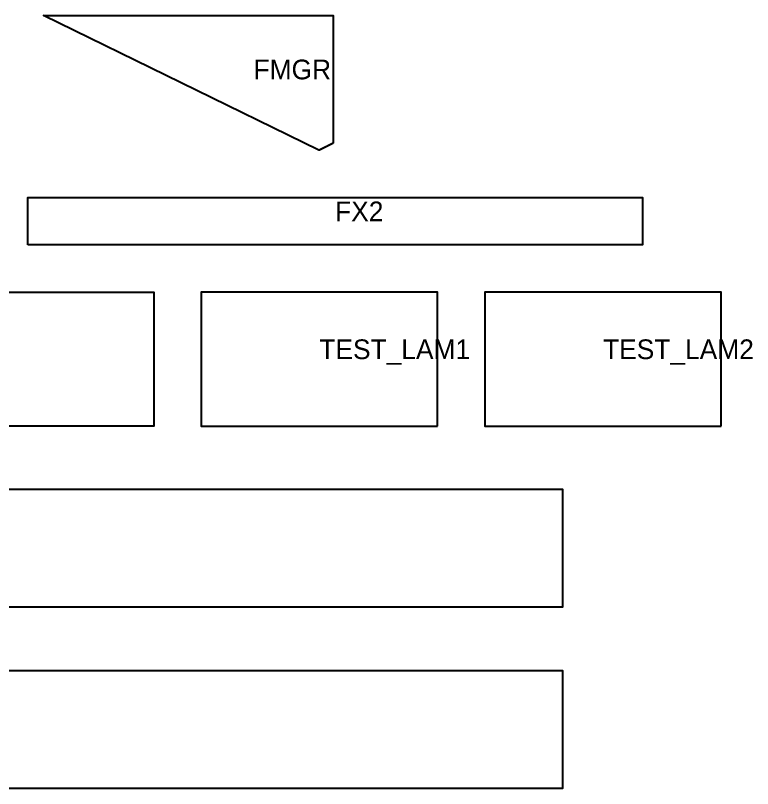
# Model space of a CAD drawing. Header units: millimetres. Extents: x 0 to 2438, y 0 to 1219.
# Drawn here: x 218.4 to 312, y 313.4 to 411.5 of the extents above; entities that cross this region are included whole.
import ezdxf

# ---------------------------------------------------------------- set-up
doc = ezdxf.new("R2010")
doc.units = ezdxf.units.MM
for name, color, linetype in [('CUT_AIRCRAFT', 7, 'Continuous'), ('LABEL_DO_NOT_CUT', 3, 'Continuous'), ('TEST_CUT_FIRST', 1, 'Continuous')]:
    doc.layers.add(name, color=color, linetype=linetype)

msp = doc.modelspace()

# ---------------------------------------------------------------- linework, layer by layer
at = {"layer": 'CUT_AIRCRAFT'}
for points in [[(258.75, 395.309), (258.739, 395.304), (258.727, 395.298), (258.716, 395.292), (258.705, 395.286), (258.694, 395.281), (258.682, 395.275), (258.671, 395.269), (258.66, 395.263), (258.649, 395.258), (258.637, 395.252), (258.626, 395.246), (258.615, 395.24), (258.604, 395.235), (258.592, 395.229), (258.581, 395.223), (258.57, 395.218), (258.559, 395.212), (258.547, 395.206), (258.536, 395.2), (258.525, 395.195), (258.513, 395.189), (258.502, 395.183), (258.491, 395.177), (258.48, 395.172), (258.468, 395.166), (258.457, 395.16), (258.446, 395.154), (258.435, 395.149), (258.423, 395.143), (258.412, 395.137), (258.401, 395.132), (258.389, 395.126), (258.378, 395.12), (258.367, 395.114), (258.356, 395.109), (258.344, 395.103), (258.333, 395.097), (258.322, 395.092), (258.31, 395.086), (258.299, 395.08), (258.288, 395.075), (258.277, 395.069), (258.265, 395.063), (258.254, 395.057), (258.243, 395.052), (258.231, 395.046), (258.22, 395.04), (258.209, 395.035), (258.198, 395.029), (258.186, 395.023), (258.175, 395.018), (258.164, 395.012), (258.152, 395.006), (258.141, 395.001), (258.13, 394.995), (258.118, 394.989), (258.107, 394.984), (258.096, 394.978), (258.085, 394.972), (258.073, 394.967), (258.062, 394.961), (258.051, 394.955), (258.039, 394.95), (258.028, 394.944), (258.017, 394.938), (258.005, 394.933), (257.994, 394.927), (257.983, 394.921), (257.972, 394.916), (257.96, 394.91), (257.949, 394.904), (257.938, 394.899), (257.926, 394.893), (257.915, 394.887), (257.904, 394.882), (257.892, 394.876), (257.881, 394.87), (257.87, 394.865), (257.858, 394.859), (257.847, 394.853), (257.836, 394.848), (257.825, 394.842), (257.813, 394.836), (257.802, 394.831), (257.791, 394.825), (257.779, 394.82), (257.768, 394.814), (257.757, 394.808), (257.745, 394.803), (257.734, 394.797), (257.723, 394.791), (257.711, 394.786), (257.7, 394.78), (257.689, 394.775), (257.677, 394.769), (257.666, 394.763), (257.655, 394.758), (257.643, 394.752), (257.632, 394.746), (257.621, 394.741), (257.609, 394.735), (257.598, 394.73), (257.587, 394.724), (257.575, 394.718), (257.564, 394.713), (257.553, 394.707), (257.541, 394.702), (257.53, 394.696), (257.519, 394.69), (257.507, 394.685), (257.496, 394.679), (257.485, 394.674), (257.473, 394.668), (257.462, 394.662), (257.451, 394.657), (257.439, 394.651), (257.428, 394.646), (257.417, 394.64), (257.405, 394.634), (257.394, 394.629), (257.383, 394.623), (257.371, 394.618), (257.36, 394.612), (257.349, 394.606), (257.337, 394.601), (257.326, 394.595), (257.315, 394.59), (257.303, 394.584), (257.292, 394.579), (257.281, 394.573), (257.269, 394.567), (257.258, 394.562), (257.246, 394.556), (257.235, 394.551), (257.224, 394.545), (257.212, 394.54), (257.201, 394.534), (257.19, 394.528), (257.178, 394.523), (257.167, 394.517), (257.156, 394.512), (257.144, 394.506), (257.133, 394.501), (257.122, 394.495), (257.11, 394.489), (257.099, 394.484), (257.088, 394.478), (257.076, 394.473), (257.065, 394.467), (257.053, 394.462), (257.042, 394.456), (257.031, 394.451), (257.019, 394.445), (257.008, 394.44), (256.997, 394.434), (256.985, 394.428), (256.974, 394.423), (256.963, 394.417), (256.951, 394.412), (256.94, 394.406), (222, 411.52), (258.75, 411.52)], [(220, 382.406), (220, 388.406), (298, 388.406), (298, 382.406)], [(136, 361.406), (136, 376.406), (236, 376.406), (236, 361.406), (236, 359.406), (136, 359.406)], [(10, 353.406), (59.85, 353.406), (59.85, 351.406), (287.85, 351.406), (287.85, 336.406), (10, 336.406)], [(10, 330.406), (59.85, 330.406), (59.85, 328.406), (287.85, 328.406), (287.85, 313.406), (10, 313.406)]]:
    msp.add_lwpolyline(points, close=True, dxfattribs=at)
at = {"layer": 'TEST_CUT_FIRST'}
for points in [[(272, 359.406), (272, 376.406), (242, 376.406), (242, 359.406)], [(308, 359.406), (308, 376.406), (278, 376.406), (278, 359.406)]]:
    msp.add_lwpolyline(points, close=True, dxfattribs=at)

# ---------------------------------------------------------------- texts
at = {"layer": 'LABEL_DO_NOT_CUT'}
for s, p in [('FMGR', (248.649, 403.415)), ('FX2', (259, 385.406)), ('TEST_LAM1', (257, 367.906)), ('TEST_LAM2', (293, 367.906))]:
    msp.add_text(s, height=2.5, dxfattribs=at).set_placement(p)

doc.saveas('drawing.dxf')
